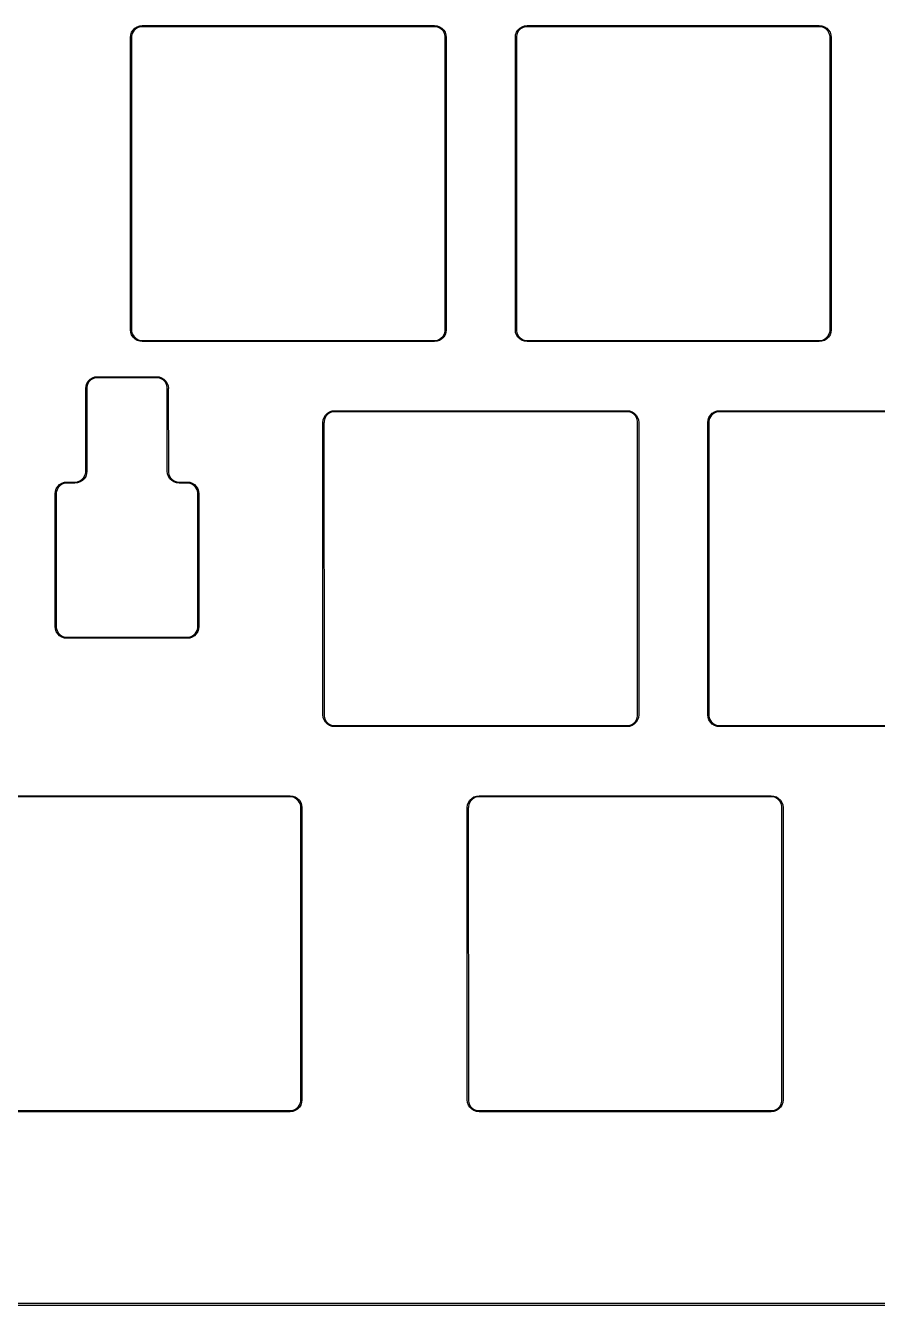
# Model space of a CAD drawing. Extents: x 458 to 823, y -223 to -121.
# Drawn here: x 537.7 to 575.3, y -223 to -166.5 of the extents above; entities that cross this region are included whole.
import ezdxf

# ---------------------------------------------------------------- set-up
doc = ezdxf.new("R2010")
doc.units = 0
doc.layers.add('BLACK', color=7, linetype='CONTINUOUS')

msp = doc.modelspace()

# ---------------------------------------------------------------- linework, layer by layer
at = {"layer": 'BLACK', "linetype": 'CONTINUOUS'}
for p, q in [((542.414538, -166.747668), (542.497668, -166.664538)), ((542.497668, -166.664538), (542.597211, -166.601991)), ((542.641657, -166.63237), (542.533343, -166.694905)), ((542.597211, -166.601991), (542.708177, -166.563163)), ((542.762465, -166.6), (542.641657, -166.63237)), ((542.708177, -166.563163), (542.825, -166.55)), ((542.825, -166.6), (542.762465, -166.6)), ((542.825, -166.55), (542.830849, -166.5519)), ((555.71915, -166.598099), (542.825, -166.6)), ((542.830849, -166.5519), (555.725, -166.55)), ((555.725, -166.6), (555.71915, -166.598099)), ((555.725, -166.55), (555.841823, -166.563163)), ((555.787535, -166.6), (555.725, -166.6)), ((555.908343, -166.63237), (555.787535, -166.6)), ((555.841823, -166.563163), (555.952789, -166.601991)), ((556.016657, -166.694905), (555.908343, -166.63237)), ((555.952789, -166.601991), (556.052332, -166.664538)), ((556.052332, -166.664538), (556.135462, -166.747668)), ((559.414538, -166.747668), (559.497668, -166.664538)), ((559.497668, -166.664538), (559.597211, -166.601991)), ((559.641657, -166.63237), (559.533343, -166.694905)), ((559.597211, -166.601991), (559.708177, -166.563163)), ((559.762465, -166.6), (559.641657, -166.63237)), ((559.708177, -166.563163), (559.825, -166.55)), ((559.825, -166.6), (559.762465, -166.6)), ((559.825, -166.55), (559.830849, -166.5519)), ((572.71915, -166.598099), (559.825, -166.6)), ((559.830849, -166.5519), (572.725, -166.55)), ((572.725, -166.6), (572.71915, -166.598099)), ((572.725, -166.55), (572.841823, -166.563163)), ((572.787535, -166.6), (572.725, -166.6)), ((572.908343, -166.63237), (572.787535, -166.6)), ((572.841823, -166.563163), (572.952789, -166.601991)), ((573.016657, -166.694905), (572.908343, -166.63237)), ((572.952789, -166.601991), (573.052332, -166.664538)), ((573.052332, -166.664538), (573.135462, -166.747668)), ((542.3, -167.075), (542.313163, -166.958177)), ((542.3019, -179.96915), (542.3, -167.075)), ((542.313163, -166.958177), (542.351991, -166.847211)), ((542.35, -167.075), (542.348099, -167.080849)), ((542.348099, -167.080849), (542.35, -179.975)), ((542.38237, -166.891657), (542.35, -167.012465)), ((542.35, -167.012465), (542.35, -167.075)), ((542.351991, -166.847211), (542.414538, -166.747668)), ((542.444905, -166.783343), (542.38237, -166.891657)), ((542.533343, -166.694905), (542.444905, -166.783343)), ((556.105095, -166.783343), (556.016657, -166.694905)), ((556.16763, -166.891657), (556.105095, -166.783343)), ((556.135462, -166.747668), (556.198009, -166.847211)), ((556.2, -167.012465), (556.16763, -166.891657)), ((556.198009, -166.847211), (556.236837, -166.958177)), ((556.2, -167.075), (556.2, -167.012465)), ((556.2019, -179.96915), (556.2, -167.075)), ((556.236837, -166.958177), (556.25, -167.075)), ((556.25, -167.075), (556.248099, -167.080849)), ((556.248099, -167.080849), (556.25, -179.975)), ((559.3, -167.075), (559.313163, -166.958177)), ((559.3019, -179.96915), (559.3, -167.075)), ((559.313163, -166.958177), (559.351991, -166.847211)), ((559.35, -167.075), (559.348099, -167.080849)), ((559.348099, -167.080849), (559.35, -179.975)), ((559.38237, -166.891657), (559.35, -167.012465)), ((559.35, -167.012465), (559.35, -167.075)), ((559.351991, -166.847211), (559.414538, -166.747668)), ((559.444905, -166.783343), (559.38237, -166.891657)), ((559.533343, -166.694905), (559.444905, -166.783343)), ((573.105095, -166.783343), (573.016657, -166.694905)), ((573.16763, -166.891657), (573.105095, -166.783343)), ((573.135462, -166.747668), (573.198009, -166.847211)), ((573.2, -167.012465), (573.16763, -166.891657)), ((573.198009, -166.847211), (573.236837, -166.958177)), ((573.2, -167.075), (573.2, -167.012465)), ((573.2019, -179.96915), (573.2, -167.075)), ((573.236837, -166.958177), (573.25, -167.075)), ((573.25, -167.075), (573.248099, -167.080849)), ((573.248099, -167.080849), (573.25, -179.975)), ((542.3, -179.975), (542.3019, -179.96915)), ((542.313163, -180.091823), (542.3, -179.975)), ((542.351991, -180.202789), (542.313163, -180.091823)), ((542.35, -179.975), (542.35, -180.037535)), ((542.35, -180.037535), (542.38237, -180.158343)), ((542.414538, -180.302332), (542.351991, -180.202789)), ((542.38237, -180.158343), (542.444905, -180.266657)), ((556.105095, -180.266657), (556.16763, -180.158343)), ((556.198009, -180.202789), (556.135462, -180.302332)), ((556.16763, -180.158343), (556.2, -180.037535)), ((556.236837, -180.091823), (556.198009, -180.202789)), ((556.2, -179.975), (556.2019, -179.96915)), ((556.2, -180.037535), (556.2, -179.975)), ((556.25, -179.975), (556.236837, -180.091823)), ((559.3, -179.975), (559.3019, -179.96915)), ((559.313163, -180.091823), (559.3, -179.975)), ((559.351991, -180.202789), (559.313163, -180.091823)), ((559.35, -179.975), (559.35, -180.037535)), ((559.35, -180.037535), (559.38237, -180.158343)), ((559.414538, -180.302332), (559.351991, -180.202789)), ((559.38237, -180.158343), (559.444905, -180.266657)), ((573.105095, -180.266657), (573.16763, -180.158343)), ((573.198009, -180.202789), (573.135462, -180.302332)), ((573.16763, -180.158343), (573.2, -180.037535)), ((573.236837, -180.091823), (573.198009, -180.202789)), ((573.2, -179.975), (573.2019, -179.96915)), ((573.2, -180.037535), (573.2, -179.975)), ((573.25, -179.975), (573.236837, -180.091823)), ((542.497668, -180.385462), (542.414538, -180.302332)), ((542.444905, -180.266657), (542.533343, -180.355095)), ((542.597211, -180.448009), (542.497668, -180.385462)), ((542.533343, -180.355095), (542.641657, -180.41763)), ((542.708177, -180.486837), (542.597211, -180.448009)), ((542.641657, -180.41763), (542.762465, -180.45)), ((542.825, -180.5), (542.708177, -180.486837)), ((542.762465, -180.45), (542.825, -180.45)), ((542.825, -180.45), (542.830849, -180.4519)), ((555.71915, -180.498099), (542.825, -180.5)), ((542.830849, -180.4519), (555.725, -180.45)), ((555.725, -180.5), (555.71915, -180.498099)), ((555.725, -180.45), (555.787535, -180.45)), ((555.841823, -180.486837), (555.725, -180.5)), ((555.787535, -180.45), (555.908343, -180.41763)), ((555.952789, -180.448009), (555.841823, -180.486837)), ((555.908343, -180.41763), (556.016657, -180.355095)), ((556.052332, -180.385462), (555.952789, -180.448009)), ((556.016657, -180.355095), (556.105095, -180.266657)), ((556.135462, -180.302332), (556.052332, -180.385462)), ((559.497668, -180.385462), (559.414538, -180.302332)), ((559.444905, -180.266657), (559.533343, -180.355095)), ((559.597211, -180.448009), (559.497668, -180.385462)), ((559.533343, -180.355095), (559.641657, -180.41763)), ((559.708177, -180.486837), (559.597211, -180.448009)), ((559.641657, -180.41763), (559.762465, -180.45)), ((559.825, -180.5), (559.708177, -180.486837)), ((559.762465, -180.45), (559.825, -180.45)), ((559.825, -180.45), (559.830849, -180.4519)), ((572.71915, -180.498099), (559.825, -180.5)), ((559.830849, -180.4519), (572.725, -180.45)), ((572.725, -180.5), (572.71915, -180.498099)), ((572.725, -180.45), (572.787535, -180.45)), ((572.841823, -180.486837), (572.725, -180.5)), ((572.787535, -180.45), (572.908343, -180.41763)), ((572.952789, -180.448009), (572.841823, -180.486837)), ((572.908343, -180.41763), (573.016657, -180.355095)), ((573.052332, -180.385462), (572.952789, -180.448009)), ((573.016657, -180.355095), (573.105095, -180.266657)), ((573.135462, -180.302332), (573.052332, -180.385462)), ((540.325, -182.575), (540.338163, -182.458177)), ((540.338163, -182.458177), (540.376991, -182.347211)), ((540.40737, -182.391657), (540.375, -182.512465)), ((540.376991, -182.347211), (540.439538, -182.247668)), ((540.469905, -182.283343), (540.40737, -182.391657)), ((540.439538, -182.247668), (540.522668, -182.164538)), ((540.558343, -182.194905), (540.469905, -182.283343)), ((540.522668, -182.164538), (540.622211, -182.101991)), ((540.666657, -182.13237), (540.558343, -182.194905)), ((540.622211, -182.101991), (540.733177, -182.063163)), ((540.787465, -182.1), (540.666657, -182.13237)), ((540.733177, -182.063163), (540.85, -182.05)), ((540.85, -182.1), (540.787465, -182.1)), ((540.85, -182.05), (540.855821, -182.051891)), ((543.444178, -182.098108), (540.85, -182.1)), ((540.855821, -182.051891), (543.45, -182.05)), ((543.45, -182.1), (543.444178, -182.098108)), ((543.45, -182.05), (543.566823, -182.063163)), ((543.512535, -182.1), (543.45, -182.1)), ((543.633343, -182.13237), (543.512535, -182.1)), ((543.566823, -182.063163), (543.677789, -182.101991)), ((543.741657, -182.194905), (543.633343, -182.13237)), ((543.677789, -182.101991), (543.777332, -182.164538)), ((543.830095, -182.283343), (543.741657, -182.194905)), ((543.777332, -182.164538), (543.860462, -182.247668)), ((543.89263, -182.391657), (543.830095, -182.283343)), ((543.860462, -182.247668), (543.923009, -182.347211)), ((543.925, -182.512465), (543.89263, -182.391657)), ((543.923009, -182.347211), (543.961837, -182.458177)), ((543.961837, -182.458177), (543.975, -182.575)), ((540.326894, -186.219168), (540.325, -182.575)), ((540.375, -182.575), (540.373105, -182.580831)), ((540.373105, -182.580831), (540.375, -186.225)), ((540.375, -182.512465), (540.375, -182.575)), ((543.925, -182.575), (543.925, -182.512465)), ((543.926894, -186.219168), (543.925, -182.575)), ((543.975, -182.575), (543.973105, -182.580831)), ((543.973105, -182.580831), (543.975, -186.225)), ((550.997668, -183.664538), (551.097211, -183.601991)), ((551.097211, -183.601991), (551.208177, -183.563163)), ((551.262465, -183.6), (551.141657, -183.63237)), ((551.208177, -183.563163), (551.325, -183.55)), ((551.325, -183.6), (551.262465, -183.6)), ((551.325, -183.55), (551.330849, -183.5519)), ((564.21915, -183.598099), (551.325, -183.6)), ((551.330849, -183.5519), (564.225, -183.55)), ((564.225, -183.6), (564.21915, -183.598099)), ((564.225, -183.55), (564.341823, -183.563163)), ((564.287535, -183.6), (564.225, -183.6)), ((564.408343, -183.63237), (564.287535, -183.6)), ((564.341823, -183.563163), (564.452789, -183.601991)), ((564.452789, -183.601991), (564.552332, -183.664538)), ((567.997668, -183.664538), (568.097211, -183.601991)), ((568.097211, -183.601991), (568.208177, -183.563163)), ((568.262465, -183.6), (568.141657, -183.63237)), ((568.208177, -183.563163), (568.325, -183.55)), ((568.325, -183.6), (568.262465, -183.6)), ((568.325, -183.55), (568.330849, -183.5519)), ((581.21915, -183.598099), (568.325, -183.6)), ((568.330849, -183.5519), (581.225, -183.55)), ((550.8, -184.075), (550.813163, -183.958177)), ((550.8019, -196.96915), (550.8, -184.075)), ((550.813163, -183.958177), (550.851991, -183.847211)), ((550.85, -184.075), (550.848099, -184.080849)), ((550.848099, -184.080849), (550.85, -196.975)), ((550.88237, -183.891657), (550.85, -184.012465)), ((550.85, -184.012465), (550.85, -184.075)), ((550.851991, -183.847211), (550.914538, -183.747668)), ((550.944905, -183.783343), (550.88237, -183.891657)), ((550.914538, -183.747668), (550.997668, -183.664538)), ((551.033343, -183.694905), (550.944905, -183.783343)), ((551.141657, -183.63237), (551.033343, -183.694905)), ((564.516657, -183.694905), (564.408343, -183.63237)), ((564.605095, -183.783343), (564.516657, -183.694905)), ((564.552332, -183.664538), (564.635462, -183.747668)), ((564.66763, -183.891657), (564.605095, -183.783343)), ((564.635462, -183.747668), (564.698009, -183.847211)), ((564.7, -184.012465), (564.66763, -183.891657)), ((564.698009, -183.847211), (564.736837, -183.958177)), ((564.7, -184.075), (564.7, -184.012465)), ((564.7019, -196.96915), (564.7, -184.075)), ((564.736837, -183.958177), (564.75, -184.075)), ((564.75, -184.075), (564.748099, -184.080849)), ((564.748099, -184.080849), (564.75, -196.975)), ((567.8, -184.075), (567.813163, -183.958177)), ((567.8019, -196.96915), (567.8, -184.075)), ((567.813163, -183.958177), (567.851991, -183.847211)), ((567.85, -184.075), (567.848099, -184.080849)), ((567.848099, -184.080849), (567.85, -196.975)), ((567.88237, -183.891657), (567.85, -184.012465)), ((567.85, -184.012465), (567.85, -184.075)), ((567.851991, -183.847211), (567.914538, -183.747668)), ((567.944905, -183.783343), (567.88237, -183.891657)), ((567.914538, -183.747668), (567.997668, -183.664538)), ((568.033343, -183.694905), (567.944905, -183.783343)), ((568.141657, -183.63237), (568.033343, -183.694905)), ((540.230095, -186.516657), (540.29263, -186.408343)), ((540.29263, -186.408343), (540.325, -186.287535)), ((540.361837, -186.341823), (540.323009, -186.452789)), ((540.325, -186.225), (540.326894, -186.219168)), ((540.325, -186.287535), (540.325, -186.225)), ((540.375, -186.225), (540.361837, -186.341823)), ((543.925, -186.225), (543.926894, -186.219168)), ((543.938163, -186.341823), (543.925, -186.225)), ((543.976991, -186.452789), (543.938163, -186.341823)), ((543.975, -186.225), (543.975, -186.287535)), ((543.975, -186.287535), (544.00737, -186.408343)), ((544.00737, -186.408343), (544.069905, -186.516657)), ((538.988163, -187.108177), (539.026991, -186.997211)), ((539.026991, -186.997211), (539.089538, -186.897668)), ((539.119905, -186.933343), (539.05737, -187.041657)), ((539.089538, -186.897668), (539.172668, -186.814538)), ((539.208343, -186.844905), (539.119905, -186.933343)), ((539.172668, -186.814538), (539.272211, -186.751991)), ((539.316657, -186.78237), (539.208343, -186.844905)), ((539.272211, -186.751991), (539.383177, -186.713163)), ((539.437465, -186.75), (539.316657, -186.78237)), ((539.383177, -186.713163), (539.5, -186.7)), ((539.5, -186.75), (539.437465, -186.75)), ((539.5, -186.7), (539.505609, -186.701822)), ((539.84439, -186.748177), (539.5, -186.75)), ((539.505609, -186.701822), (539.85, -186.7)), ((539.85, -186.75), (539.84439, -186.748177)), ((539.85, -186.7), (539.912535, -186.7)), ((539.966823, -186.736837), (539.85, -186.75)), ((539.912535, -186.7), (540.033343, -186.66763)), ((540.077789, -186.698009), (539.966823, -186.736837)), ((540.033343, -186.66763), (540.141657, -186.605095)), ((540.177332, -186.635462), (540.077789, -186.698009)), ((540.141657, -186.605095), (540.230095, -186.516657)), ((540.260462, -186.552332), (540.177332, -186.635462)), ((540.323009, -186.452789), (540.260462, -186.552332)), ((544.039538, -186.552332), (543.976991, -186.452789)), ((544.122668, -186.635462), (544.039538, -186.552332)), ((544.069905, -186.516657), (544.158343, -186.605095)), ((544.222211, -186.698009), (544.122668, -186.635462)), ((544.158343, -186.605095), (544.266657, -186.66763)), ((544.333177, -186.736837), (544.222211, -186.698009)), ((544.266657, -186.66763), (544.387465, -186.7)), ((544.45, -186.75), (544.333177, -186.736837)), ((544.387465, -186.7), (544.45, -186.7)), ((544.45, -186.7), (544.455609, -186.701822)), ((544.79439, -186.748177), (544.45, -186.75)), ((544.455609, -186.701822), (544.8, -186.7)), ((544.8, -186.75), (544.79439, -186.748177)), ((544.8, -186.7), (544.916823, -186.713163)), ((544.862535, -186.75), (544.8, -186.75)), ((544.983343, -186.78237), (544.862535, -186.75)), ((544.916823, -186.713163), (545.027789, -186.751991)), ((545.091657, -186.844905), (544.983343, -186.78237)), ((545.027789, -186.751991), (545.127332, -186.814538)), ((545.180095, -186.933343), (545.091657, -186.844905)), ((545.127332, -186.814538), (545.210462, -186.897668)), ((545.24263, -187.041657), (545.180095, -186.933343)), ((545.210462, -186.897668), (545.273009, -186.997211)), ((545.273009, -186.997211), (545.311837, -187.108177)), ((538.975, -187.225), (538.988163, -187.108177)), ((538.976897, -193.069158), (538.975, -187.225)), ((539.025, -187.225), (539.023102, -187.230841)), ((539.023102, -187.230841), (539.025, -193.075)), ((539.05737, -187.041657), (539.025, -187.162465)), ((539.025, -187.162465), (539.025, -187.225)), ((545.275, -187.162465), (545.24263, -187.041657)), ((545.275, -187.225), (545.275, -187.162465)), ((545.276897, -193.069158), (545.275, -187.225)), ((545.311837, -187.108177), (545.325, -187.225)), ((545.325, -187.225), (545.323102, -187.230841)), ((545.323102, -187.230841), (545.325, -193.075)), ((538.975, -193.075), (538.976897, -193.069158)), ((538.988163, -193.191823), (538.975, -193.075)), ((539.026991, -193.302789), (538.988163, -193.191823)), ((539.025, -193.075), (539.025, -193.137535)), ((539.025, -193.137535), (539.05737, -193.258343)), ((545.24263, -193.258343), (545.275, -193.137535)), ((545.311837, -193.191823), (545.273009, -193.302789)), ((545.275, -193.075), (545.276897, -193.069158)), ((545.275, -193.137535), (545.275, -193.075)), ((545.325, -193.075), (545.311837, -193.191823)), ((539.089538, -193.402332), (539.026991, -193.302789)), ((539.05737, -193.258343), (539.119905, -193.366657)), ((539.172668, -193.485462), (539.089538, -193.402332)), ((539.119905, -193.366657), (539.208343, -193.455095)), ((539.272211, -193.548009), (539.172668, -193.485462)), ((539.208343, -193.455095), (539.316657, -193.51763)), ((539.383177, -193.586837), (539.272211, -193.548009)), ((539.316657, -193.51763), (539.437465, -193.55)), ((539.5, -193.6), (539.383177, -193.586837)), ((539.437465, -193.55), (539.5, -193.55)), ((539.5, -193.55), (539.505839, -193.551897)), ((544.79416, -193.598102), (539.5, -193.6)), ((539.505839, -193.551897), (544.8, -193.55)), ((544.8, -193.6), (544.79416, -193.598102)), ((544.8, -193.55), (544.862535, -193.55)), ((544.916823, -193.586837), (544.8, -193.6)), ((544.862535, -193.55), (544.983343, -193.51763)), ((545.027789, -193.548009), (544.916823, -193.586837)), ((544.983343, -193.51763), (545.091657, -193.455095)), ((545.127332, -193.485462), (545.027789, -193.548009)), ((545.091657, -193.455095), (545.180095, -193.366657)), ((545.210462, -193.402332), (545.127332, -193.485462)), ((545.180095, -193.366657), (545.24263, -193.258343)), ((545.273009, -193.302789), (545.210462, -193.402332)), ((550.8, -196.975), (550.8019, -196.96915)), ((550.813163, -197.091823), (550.8, -196.975)), ((550.851991, -197.202789), (550.813163, -197.091823)), ((550.85, -196.975), (550.85, -197.037535)), ((550.85, -197.037535), (550.88237, -197.158343)), ((550.88237, -197.158343), (550.944905, -197.266657)), ((564.605095, -197.266657), (564.66763, -197.158343)), ((564.66763, -197.158343), (564.7, -197.037535)), ((564.736837, -197.091823), (564.698009, -197.202789)), ((564.7, -196.975), (564.7019, -196.96915)), ((564.7, -197.037535), (564.7, -196.975)), ((564.75, -196.975), (564.736837, -197.091823)), ((567.8, -196.975), (567.8019, -196.96915)), ((567.813163, -197.091823), (567.8, -196.975)), ((567.851991, -197.202789), (567.813163, -197.091823)), ((567.85, -196.975), (567.85, -197.037535)), ((567.85, -197.037535), (567.88237, -197.158343)), ((567.88237, -197.158343), (567.944905, -197.266657)), ((550.914538, -197.302332), (550.851991, -197.202789)), ((550.997668, -197.385462), (550.914538, -197.302332)), ((550.944905, -197.266657), (551.033343, -197.355095)), ((551.097211, -197.448009), (550.997668, -197.385462)), ((551.033343, -197.355095), (551.141657, -197.41763)), ((551.208177, -197.486837), (551.097211, -197.448009)), ((551.141657, -197.41763), (551.262465, -197.45)), ((551.325, -197.5), (551.208177, -197.486837)), ((551.262465, -197.45), (551.325, -197.45)), ((551.325, -197.45), (551.330849, -197.4519)), ((564.21915, -197.498099), (551.325, -197.5)), ((551.330849, -197.4519), (564.225, -197.45)), ((564.225, -197.5), (564.21915, -197.498099)), ((564.225, -197.45), (564.287535, -197.45)), ((564.341823, -197.486837), (564.225, -197.5)), ((564.287535, -197.45), (564.408343, -197.41763)), ((564.452789, -197.448009), (564.341823, -197.486837)), ((564.408343, -197.41763), (564.516657, -197.355095)), ((564.552332, -197.385462), (564.452789, -197.448009)), ((564.516657, -197.355095), (564.605095, -197.266657)), ((564.635462, -197.302332), (564.552332, -197.385462)), ((564.698009, -197.202789), (564.635462, -197.302332)), ((567.914538, -197.302332), (567.851991, -197.202789)), ((567.997668, -197.385462), (567.914538, -197.302332)), ((567.944905, -197.266657), (568.033343, -197.355095)), ((568.097211, -197.448009), (567.997668, -197.385462)), ((568.033343, -197.355095), (568.141657, -197.41763)), ((568.208177, -197.486837), (568.097211, -197.448009)), ((568.141657, -197.41763), (568.262465, -197.45)), ((568.325, -197.5), (568.208177, -197.486837)), ((568.262465, -197.45), (568.325, -197.45)), ((568.325, -197.45), (568.330849, -197.4519)), ((581.21915, -197.498099), (568.325, -197.5)), ((568.330849, -197.4519), (581.225, -197.45)), ((536.455849, -200.5519), (549.35, -200.55)), ((549.35, -200.55), (549.466823, -200.563163)), ((549.466823, -200.563163), (549.577789, -200.601991)), ((557.472211, -200.601991), (557.583177, -200.563163)), ((557.583177, -200.563163), (557.7, -200.55)), ((557.7, -200.55), (557.705849, -200.5519)), ((557.705849, -200.5519), (570.6, -200.55)), ((570.6, -200.55), (570.716823, -200.563163)), ((570.716823, -200.563163), (570.827789, -200.601991)), ((549.34415, -200.598099), (536.45, -200.6)), ((549.35, -200.6), (549.34415, -200.598099)), ((549.412535, -200.6), (549.35, -200.6)), ((549.533343, -200.63237), (549.412535, -200.6)), ((549.641657, -200.694905), (549.533343, -200.63237)), ((549.577789, -200.601991), (549.677332, -200.664538)), ((549.730095, -200.783343), (549.641657, -200.694905)), ((549.677332, -200.664538), (549.760462, -200.747668)), ((549.79263, -200.891657), (549.730095, -200.783343)), ((549.760462, -200.747668), (549.823009, -200.847211)), ((549.825, -201.012465), (549.79263, -200.891657)), ((549.823009, -200.847211), (549.861837, -200.958177)), ((549.825, -201.075), (549.825, -201.012465)), ((549.8269, -213.96915), (549.825, -201.075)), ((549.861837, -200.958177), (549.875, -201.075)), ((549.875, -201.075), (549.873099, -201.080849)), ((549.873099, -201.080849), (549.875, -213.975)), ((557.175, -201.075), (557.188163, -200.958177)), ((557.1769, -213.96915), (557.175, -201.075)), ((557.188163, -200.958177), (557.226991, -200.847211)), ((557.225, -201.075), (557.223099, -201.080849)), ((557.223099, -201.080849), (557.225, -213.975)), ((557.25737, -200.891657), (557.225, -201.012465)), ((557.225, -201.012465), (557.225, -201.075)), ((557.226991, -200.847211), (557.289538, -200.747668)), ((557.319905, -200.783343), (557.25737, -200.891657)), ((557.289538, -200.747668), (557.372668, -200.664538)), ((557.408343, -200.694905), (557.319905, -200.783343)), ((557.372668, -200.664538), (557.472211, -200.601991)), ((557.516657, -200.63237), (557.408343, -200.694905)), ((557.637465, -200.6), (557.516657, -200.63237)), ((557.7, -200.6), (557.637465, -200.6)), ((570.59415, -200.598099), (557.7, -200.6)), ((570.6, -200.6), (570.59415, -200.598099)), ((570.662535, -200.6), (570.6, -200.6)), ((570.783343, -200.63237), (570.662535, -200.6)), ((570.891657, -200.694905), (570.783343, -200.63237)), ((570.827789, -200.601991), (570.927332, -200.664538)), ((570.980095, -200.783343), (570.891657, -200.694905)), ((570.927332, -200.664538), (571.010462, -200.747668)), ((571.04263, -200.891657), (570.980095, -200.783343)), ((571.010462, -200.747668), (571.073009, -200.847211)), ((571.075, -201.012465), (571.04263, -200.891657)), ((571.073009, -200.847211), (571.111837, -200.958177)), ((571.075, -201.075), (571.075, -201.012465)), ((571.0769, -213.96915), (571.075, -201.075)), ((571.111837, -200.958177), (571.125, -201.075)), ((571.125, -201.075), (571.123099, -201.080849)), ((571.123099, -201.080849), (571.125, -213.975)), ((549.79263, -214.158343), (549.825, -214.037535)), ((549.861837, -214.091823), (549.823009, -214.202789)), ((549.825, -213.975), (549.8269, -213.96915)), ((549.825, -214.037535), (549.825, -213.975)), ((549.875, -213.975), (549.861837, -214.091823)), ((557.175, -213.975), (557.1769, -213.96915)), ((557.188163, -214.091823), (557.175, -213.975)), ((557.226991, -214.202789), (557.188163, -214.091823)), ((557.225, -213.975), (557.225, -214.037535)), ((557.225, -214.037535), (557.25737, -214.158343)), ((571.04263, -214.158343), (571.075, -214.037535)), ((571.111837, -214.091823), (571.073009, -214.202789)), ((571.075, -213.975), (571.0769, -213.96915)), ((571.075, -214.037535), (571.075, -213.975)), ((571.125, -213.975), (571.111837, -214.091823)), ((549.34415, -214.498099), (536.45, -214.5)), ((536.455849, -214.4519), (549.35, -214.45)), ((549.35, -214.5), (549.34415, -214.498099)), ((549.35, -214.45), (549.412535, -214.45)), ((549.466823, -214.486837), (549.35, -214.5)), ((549.412535, -214.45), (549.533343, -214.41763)), ((549.577789, -214.448009), (549.466823, -214.486837)), ((549.533343, -214.41763), (549.641657, -214.355095)), ((549.677332, -214.385462), (549.577789, -214.448009)), ((549.641657, -214.355095), (549.730095, -214.266657)), ((549.760462, -214.302332), (549.677332, -214.385462)), ((549.730095, -214.266657), (549.79263, -214.158343)), ((549.823009, -214.202789), (549.760462, -214.302332)), ((557.289538, -214.302332), (557.226991, -214.202789)), ((557.25737, -214.158343), (557.319905, -214.266657)), ((557.372668, -214.385462), (557.289538, -214.302332)), ((557.319905, -214.266657), (557.408343, -214.355095)), ((557.472211, -214.448009), (557.372668, -214.385462)), ((557.408343, -214.355095), (557.516657, -214.41763)), ((557.583177, -214.486837), (557.472211, -214.448009)), ((557.516657, -214.41763), (557.637465, -214.45)), ((557.7, -214.5), (557.583177, -214.486837)), ((557.637465, -214.45), (557.7, -214.45)), ((557.7, -214.45), (557.705849, -214.4519)), ((570.59415, -214.498099), (557.7, -214.5)), ((557.705849, -214.4519), (570.6, -214.45)), ((570.6, -214.5), (570.59415, -214.498099)), ((570.6, -214.45), (570.662535, -214.45)), ((570.716823, -214.486837), (570.6, -214.5)), ((570.662535, -214.45), (570.783343, -214.41763)), ((570.827789, -214.448009), (570.716823, -214.486837)), ((570.783343, -214.41763), (570.891657, -214.355095)), ((570.927332, -214.385462), (570.827789, -214.448009)), ((570.891657, -214.355095), (570.980095, -214.266657)), ((571.010462, -214.302332), (570.927332, -214.385462)), ((570.980095, -214.266657), (571.04263, -214.158343)), ((571.073009, -214.202789), (571.010462, -214.302332)), ((823.019134, -223.046194), (510, -223.05)), ((510.049998, -222.953805), (822.953803, -222.95))]:
    msp.add_line(p, q, dxfattribs=at)

doc.saveas('drawing.dxf')
